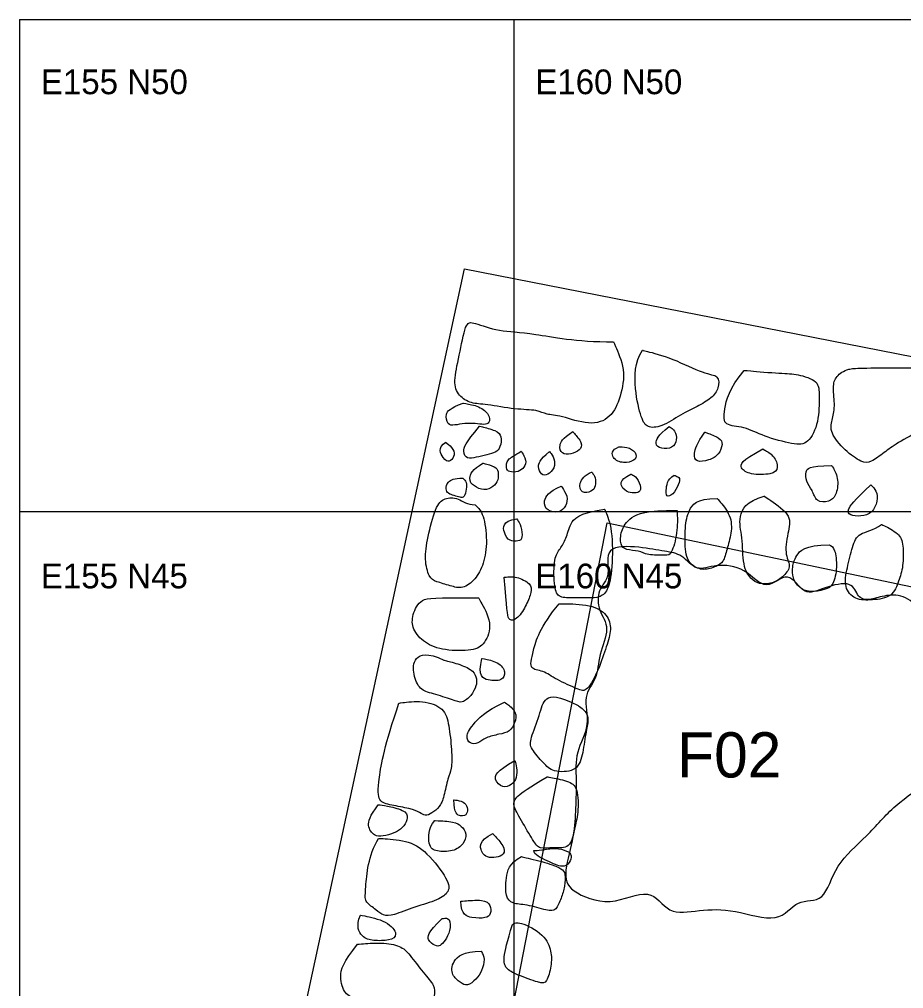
# Model space of a CAD drawing. Extents: x 132.5 to 190, y 19.6 to 50.
# Drawn here: x 155 to 163.94, y 40.17 to 49.98 of the extents above; entities that cross this region are included whole.
import ezdxf

# ---------------------------------------------------------------- set-up
doc = ezdxf.new("R2010")
doc.units = 0
for name, color, linetype in [('Building Outline', 7, 'Continuous'), ('Feature Numbers', 7, 'Continuous'), ('Features', 7, 'Continuous'), ('Quadrat IDs', 7, 'Continuous'), ('Quadrat Outlines', 7, 'Continuous'), ('Stone Foundation', 7, 'Continuous')]:
    doc.layers.add(name, color=color, linetype=linetype)

msp = doc.modelspace()

# ---------------------------------------------------------------- linework, layer by layer
at = {"layer": 'Building Outline'}
for points in [[(183.6069, 24.6651), (155.6339, 29.529), (159.4996, 47.4555), (186.2619, 42.2093)], [(180.6864, 27.5962), (158.3314, 31.4512), (160.9439, 44.8855), (183.6069, 40.1278)]]:
    msp.add_lwpolyline(points, close=True, dxfattribs=at)
at = {"layer": 'Features'}
msp.add_open_spline([(164.4406, 43.6437), (164.846, 44.0104), (164.1761, 44.0447), (164.1227, 43.9987), (163.9387, 44.1676), (163.7362, 44.151), (163.593, 44.0994), (163.4711, 44.1198), (163.4314, 44.3046), (163.1324, 44.2347), (162.9325, 44.1302), (162.7773, 44.4307), (162.551, 44.171), (162.3427, 44.4373), (162.0347, 44.4747), (161.8424, 44.3824), (161.7031, 44.5741), (161.5359, 44.5935), (161.284, 44.6437), (160.8979, 44.6604), (160.9914, 44.3386), (160.8392, 44.2124), (160.8505, 43.9938), (160.9794, 43.8287), (160.8538, 43.5473), (160.8465, 43.299), (160.6877, 43.1424), (160.7834, 42.8414), (160.6123, 42.5647), (160.6355, 42.2863), (160.6222, 41.9951), (160.6147, 41.7321), (160.4997, 41.3369), (160.5458, 41.162), (160.9758, 40.9885), (161.3932, 41.2192), (161.5507, 40.9093), (161.8706, 40.9701), (162.2192, 40.9833), (162.694, 40.8174), (162.8555, 41.0973), (163.1446, 41.025), (163.2397, 41.4345), (163.5768, 41.7096), (163.8415, 42.037), (164.2296, 42.2751), (164.2006, 42.5425), (164.1585, 42.7805), (164.5195, 42.8861), (164.3064, 43.2312), (164.5837, 43.3671)], degree=3, dxfattribs=at)
at = {"layer": 'Quadrat Outlines'}
for p, q in [((154.9991, 49.98), (189.9991, 49.98)), ((154.9991, 49.98), (154.9991, 19.98)), ((159.9991, 49.98), (159.9991, 19.98)), ((189.9991, 44.9985), (154.9991, 44.9985))]:
    msp.add_line(p, q, dxfattribs=at)
at = {"layer": 'Stone Foundation'}
for points in [[(161.0065, 46.7171), (160.6233, 46.7171), (160.155, 46.8182), (159.8464, 46.8182), (159.5803, 46.9193), (159.5111, 46.9193), (159.4472, 46.5681), (159.3834, 46.3073), (159.4366, 46.169), (159.5696, 46.0892), (159.7082, 46.0892), (160.022, 46.0306), (160.2455, 46.0306), (160.3253, 45.9774), (160.4639, 45.9774), (160.767, 45.8656), (160.9852, 45.9401), (161.081, 46.1583), (161.1342, 46.4351), (161.0065, 46.7171), (161.0065, 46.7171), (161.0065, 46.7171)], [(161.3013, 46.6328), (161.2183, 46.5112), (161.2183, 46.2237), (161.2902, 45.9252), (161.3455, 45.8478), (161.4841, 45.8478), (161.6938, 45.986), (161.8541, 46.0634), (162.0034, 46.1463), (162.0752, 46.2458), (162.0752, 46.3844), (161.9367, 46.3844), (161.5998, 46.5554), (161.3013, 46.6328), (161.3013, 46.6328), (161.3013, 46.6328)], [(162.3295, 46.4283), (162.1747, 46.2458), (162.1195, 46.0026), (162.1195, 45.864), (162.3295, 45.864), (162.5175, 45.7593), (162.8381, 45.6764), (162.9767, 45.6764), (163.0869, 45.9031), (163.0869, 46.185), (163.0869, 46.3236), (162.8603, 46.3951), (162.7217, 46.3951), (162.3295, 46.4283), (162.3295, 46.4283), (162.3295, 46.4283)], [(164.0161, 46.4535), (163.5115, 46.4535), (163.3729, 46.4535), (163.2525, 46.3694), (163.2215, 46.2675), (163.2525, 46.0573), (163.2149, 45.9223), (163.1905, 45.805), (163.3455, 45.6146), (163.5247, 45.4907), (163.6022, 45.4907), (163.7527, 45.6013), (163.8567, 45.6854), (164.1533, 45.8426), (164.3658, 45.94), (164.4676, 45.971), (164.4898, 46.1458), (164.4898, 46.3494), (164.4477, 46.4048), (164.264, 46.4291), (164.1254, 46.4291), (164.0161, 46.4535), (164.0161, 46.4535), (164.0161, 46.4535)], [(159.4873, 46.0965), (159.3493, 46.046), (159.3039, 45.9905), (159.3275, 45.8727), (159.3948, 45.8727), (159.5058, 45.8929), (159.6084, 45.8929), (159.701, 45.8761), (159.7565, 45.8929), (159.7565, 45.9787), (159.6538, 46.0696), (159.4873, 46.0965), (159.4873, 46.0965), (159.4873, 46.0965)], [(159.6522, 45.8643), (159.5058, 45.6894), (159.4772, 45.6019), (159.5243, 45.5295), (159.6135, 45.548), (159.7312, 45.575), (159.817, 45.5985), (159.8641, 45.6456), (159.881, 45.7651), (159.8271, 45.8206), (159.6522, 45.8643), (159.6522, 45.8643), (159.6522, 45.8643)], [(160.5943, 45.8088), (160.4883, 45.7381), (160.4546, 45.6692), (160.4765, 45.5783), (160.5791, 45.5783), (160.6683, 45.6204), (160.7019, 45.6894), (160.5943, 45.8088), (160.5943, 45.8088), (160.5943, 45.8088)], [(161.5699, 45.8603), (161.4527, 45.7692), (161.4162, 45.6768), (161.4865, 45.6351), (161.6076, 45.6351), (161.6532, 45.7262), (161.631, 45.8226), (161.5699, 45.8603), (161.5699, 45.8603), (161.5699, 45.8603)], [(161.9318, 45.8044), (161.8485, 45.6885), (161.8133, 45.5752), (161.8368, 45.4958), (161.9748, 45.5166), (162.0764, 45.5739), (162.1154, 45.6859), (162.0881, 45.7445), (161.9318, 45.8044), (161.9318, 45.8044), (161.9318, 45.8044)], [(159.3107, 45.7011), (159.2232, 45.6473), (159.2921, 45.5194), (159.3477, 45.4976), (159.3981, 45.5531), (159.3981, 45.6305), (159.3107, 45.7011), (159.3107, 45.7011), (159.3107, 45.7011)], [(160.0744, 45.6103), (160.0071, 45.5682), (159.923, 45.5279), (159.923, 45.4353), (159.9432, 45.3983), (160.0492, 45.3983), (160.1081, 45.4471), (160.1299, 45.5178), (160.0744, 45.6103), (160.0744, 45.6103), (160.0744, 45.6103)], [(160.3587, 45.6086), (160.2578, 45.5211), (160.2393, 45.4538), (160.2729, 45.3663), (160.3436, 45.3663), (160.4143, 45.4387), (160.4143, 45.5379), (160.3587, 45.6086), (160.3587, 45.6086), (160.3587, 45.6086)], [(161.0603, 45.654), (160.9863, 45.6271), (160.9863, 45.5312), (161.1091, 45.4841), (161.2251, 45.5127), (161.2521, 45.5766), (161.173, 45.654), (161.0603, 45.654), (161.0603, 45.654), (161.0603, 45.654)], [(162.5178, 45.6338), (162.2873, 45.514), (162.2873, 45.4346), (162.3797, 45.3721), (162.6193, 45.3721), (162.6805, 45.4372), (162.6362, 45.5674), (162.5178, 45.6338), (162.5178, 45.6338), (162.5178, 45.6338)], [(159.6858, 45.4892), (159.5815, 45.4286), (159.531, 45.3243), (159.5933, 45.2553), (159.6976, 45.2082), (159.7952, 45.2486), (159.8439, 45.3142), (159.8439, 45.4118), (159.817, 45.4555), (159.6858, 45.4892), (159.6858, 45.4892), (159.6858, 45.4892)], [(163.2092, 45.4645), (162.98, 45.4645), (162.9487, 45.402), (162.9487, 45.3057), (163.0217, 45.2171), (163.0529, 45.0947), (163.1915, 45.0947), (163.2586, 45.1546), (163.2899, 45.3213), (163.2222, 45.4619), (163.2092, 45.4645), (163.2092, 45.4645), (163.2092, 45.4645)], [(159.4839, 45.3394), (159.3965, 45.3394), (159.3241, 45.3007), (159.3073, 45.2267), (159.3342, 45.1796), (159.3948, 45.1628), (159.4587, 45.1409), (159.4991, 45.1409), (159.5226, 45.2301), (159.5226, 45.2974), (159.4839, 45.3394), (159.4839, 45.3394), (159.4839, 45.3394)], [(160.7861, 45.4), (160.7137, 45.3697), (160.6498, 45.2839), (160.6801, 45.1762), (160.7911, 45.1998), (160.8281, 45.2536), (160.8281, 45.3462), (160.7861, 45.4), (160.7861, 45.4), (160.7861, 45.4)], [(161.1831, 45.3781), (161.0535, 45.3142), (161.1023, 45.22), (161.1747, 45.1863), (161.2605, 45.1863), (161.2924, 45.2301), (161.2453, 45.3512), (161.1831, 45.3781), (161.1831, 45.3781), (161.1831, 45.3781)], [(161.6193, 45.3669), (161.5503, 45.3265), (161.5347, 45.1924), (161.5477, 45.139), (161.6271, 45.1872), (161.6779, 45.307), (161.6779, 45.346), (161.6193, 45.3669), (161.6193, 45.3669), (161.6193, 45.3669)], [(160.4782, 45.257), (160.347, 45.2032), (160.2898, 45.0989), (160.3301, 45.003), (160.4614, 44.9845), (160.5287, 45.0518), (160.5488, 45.1561), (160.4782, 45.257), (160.4782, 45.257), (160.4782, 45.257)], [(163.6078, 45.2714), (163.434, 45.1042), (163.365, 45.0116), (163.3893, 44.9604), (163.5112, 44.9482), (163.6248, 44.9832), (163.6825, 45.1074), (163.6695, 45.213), (163.6078, 45.2714), (163.6078, 45.2714), (163.6078, 45.2714)], [(159.6079, 45.0688), (159.5276, 45.0688), (159.4353, 45.1437), (159.2968, 45.1437), (159.2053, 45.0554), (159.1251, 44.7291), (159.093, 44.5111), (159.1411, 44.3265), (159.208, 44.2918), (159.3591, 44.249), (159.4808, 44.2115), (159.6105, 44.3105), (159.6988, 44.4656), (159.7336, 44.701), (159.6961, 44.9832), (159.6079, 45.0688), (159.6079, 45.0688), (159.6079, 45.0688)], [(162.0545, 45.1325), (161.8426, 45.1325), (161.7618, 45.0046), (161.7282, 44.8566), (161.7282, 44.5605), (161.7921, 44.4495), (161.9199, 44.399), (162.0512, 44.4461), (162.1185, 44.4831), (162.1521, 44.6143), (162.2026, 44.7792), (162.2026, 44.9609), (162.0545, 45.1325), (162.0545, 45.1325), (162.0545, 45.1325)], [(162.5323, 45.1561), (162.3473, 45.1056), (162.2598, 44.9374), (162.3136, 44.7557), (162.3136, 44.4394), (162.3944, 44.3149), (162.4751, 44.2644), (162.6137, 44.2644), (162.7376, 44.3485), (162.8082, 44.4528), (162.7308, 44.5672), (162.7779, 44.8196), (162.8116, 44.9676), (162.5323, 45.1561), (162.5323, 45.1561), (162.5323, 45.1561)], [(160.9173, 45.0248), (160.6447, 44.9811), (160.564, 44.8734), (160.5303, 44.7254), (160.4664, 44.6177), (160.4025, 44.5437), (160.4025, 44.2442), (160.4429, 44.1265), (160.5814, 44.1265), (160.7692, 44.1265), (160.8601, 44.1265), (160.9509, 44.187), (160.998, 44.4125), (160.998, 44.833), (160.9173, 45.0248), (160.9173, 45.0248), (160.9173, 45.0248)], [(160.0292, 44.927), (159.8767, 44.9016), (159.9008, 44.7719), (159.9529, 44.6984), (160.0506, 44.6984), (160.0907, 44.7264), (160.076, 44.8548), (160.0292, 44.927), (160.0292, 44.927), (160.0292, 44.927)], [(161.6508, 45.0114), (161.3345, 45.0114), (161.1663, 44.9474), (161.0754, 44.7994), (161.0754, 44.6608), (161.1292, 44.6076), (161.2678, 44.6076), (161.3412, 44.5571), (161.5465, 44.5571), (161.5902, 44.5571), (161.6575, 44.7826), (161.6508, 45.0114), (161.6508, 45.0114), (161.6508, 45.0114)], [(163.7182, 44.8703), (163.6354, 44.8069), (163.4746, 44.7891), (163.4275, 44.6526), (163.3674, 44.4269), (163.3349, 44.2304), (163.4454, 44.1021), (163.6224, 44.1021), (163.8319, 44.1297), (163.892, 44.3018), (163.9391, 44.435), (163.9391, 44.6738), (163.9018, 44.7777), (163.7182, 44.8703), (163.7182, 44.8703), (163.7182, 44.8703)], [(163.1904, 44.6624), (162.937, 44.6624), (162.8428, 44.5422), (162.8152, 44.4431), (162.8152, 44.3246), (162.8802, 44.2304), (162.9857, 44.1768), (163.153, 44.2109), (163.2326, 44.2482), (163.2716, 44.4383), (163.2489, 44.6299), (163.1904, 44.6624), (163.1904, 44.6624), (163.1904, 44.6624)], [(159.8999, 44.3342), (159.9305, 44.016), (159.9305, 43.8774), (160.0427, 43.912), (160.1304, 44.0588), (160.1793, 44.1893), (160.1793, 44.2669), (160.0223, 44.3505), (159.8999, 44.3342), (159.8999, 44.3342), (159.8999, 44.3342)], [(159.641, 44.1285), (159.1943, 44.1285), (159.0557, 44.1285), (158.9682, 43.9509), (158.9682, 43.8123), (159.092, 43.6656), (159.2912, 43.5902), (159.598, 43.5902), (159.7056, 43.6548), (159.7918, 43.8648), (159.641, 44.1285), (159.641, 44.1285), (159.641, 44.1285)], [(160.4588, 44.0671), (160.261, 43.8335), (160.184, 43.5532), (160.1538, 43.3965), (160.2924, 43.3965), (160.4231, 43.3003), (160.6567, 43.1986), (160.7364, 43.1684), (160.8601, 43.402), (160.937, 43.6438), (160.992, 43.8087), (160.9508, 43.9599), (160.7886, 44.0643), (160.4588, 44.0671), (160.4588, 44.0671), (160.4588, 44.0671)], [(159.29, 43.4979), (159.1248, 43.5774), (158.98, 43.5305), (158.98, 43.349), (159.0453, 43.1919), (159.1697, 43.1613), (159.394, 43.092), (159.4756, 43.0553), (159.5695, 43.1348), (159.6245, 43.2429), (159.6245, 43.3041), (159.6, 43.3877), (159.4573, 43.4551), (159.29, 43.4979), (159.29, 43.4979), (159.29, 43.4979)], [(159.6755, 43.5142), (159.6327, 43.3306), (159.7449, 43.2858), (159.8834, 43.2858), (159.9244, 43.3735), (159.8469, 43.4816), (159.6755, 43.5142), (159.6755, 43.5142), (159.6755, 43.5142)], [(158.8374, 43.0612), (158.6917, 42.638), (158.623, 42.2423), (158.623, 42.0609), (158.7522, 42.0306), (158.9556, 41.9949), (159.0545, 41.9564), (159.0985, 41.9152), (159.1699, 41.9454), (159.2496, 42.0087), (159.2936, 42.1076), (159.3321, 42.3165), (159.3733, 42.3797), (159.3733, 42.583), (159.3431, 42.8469), (159.2991, 43.0145), (159.0792, 43.0942), (158.8374, 43.0612), (158.8374, 43.0612), (158.8374, 43.0612)], [(159.906, 43.0716), (159.7082, 42.9818), (159.5633, 42.8228), (159.5103, 42.7228), (159.5531, 42.6473), (159.6347, 42.6473), (159.7122, 42.7167), (159.853, 42.7473), (159.9631, 42.7697), (160.01, 42.8615), (160.0365, 42.9737), (159.906, 43.0716), (159.906, 43.0716), (159.906, 43.0716)], [(160.6512, 43.0365), (160.4451, 43.1382), (160.3065, 43.1382), (160.2637, 42.9458), (160.162, 42.6902), (160.162, 42.605), (160.3077, 42.4484), (160.3819, 42.3632), (160.632, 42.3632), (160.6952, 42.5253), (160.7254, 42.7644), (160.7584, 42.9018), (160.7309, 42.9788), (160.6512, 43.0365), (160.6512, 43.0365), (160.6512, 43.0365)], [(160.008, 42.4821), (159.8183, 42.374), (159.7938, 42.2802), (159.8856, 42.2006), (159.9815, 42.2312), (160.0304, 42.3047), (160.0304, 42.4148), (160.008, 42.4821), (160.008, 42.4821), (160.008, 42.4821)], [(160.3379, 42.3165), (160.1483, 42.2038), (160.0164, 42.1131), (159.9834, 42.0361), (160.0686, 41.885), (160.2033, 41.6541), (160.2555, 41.5799), (160.3956, 41.6074), (160.5715, 41.5799), (160.6127, 41.7943), (160.6512, 41.9372), (160.6512, 42.2148), (160.5523, 42.2752), (160.3379, 42.3165), (160.3379, 42.3165), (160.3379, 42.3165)], [(159.3925, 42.0829), (159.3925, 41.9443), (159.4695, 41.907), (159.5327, 41.9372), (159.5327, 42.0059), (159.497, 42.0691), (159.3925, 42.0829), (159.3925, 42.0829), (159.3925, 42.0829)], [(158.6285, 42.0334), (158.5406, 41.918), (158.5104, 41.8163), (158.5873, 41.7118), (158.6725, 41.7118), (158.7934, 41.7448), (158.8759, 41.797), (158.9253, 41.8822), (158.9253, 41.9647), (158.7467, 42.0196), (158.6285, 42.0334), (158.6285, 42.0334), (158.6285, 42.0334)], [(159.2002, 41.874), (159.1315, 41.7998), (159.1315, 41.6047), (159.2084, 41.5579), (159.3898, 41.5579), (159.4942, 41.6322), (159.5272, 41.7393), (159.4695, 41.8218), (159.4008, 41.863), (159.2002, 41.874), (159.2002, 41.874), (159.2002, 41.874)], [(158.6313, 41.6926), (158.5268, 41.5222), (158.4939, 41.121), (158.4939, 41.0495), (158.612, 40.9671), (158.678, 40.9094), (158.7714, 40.9094), (158.994, 41.0001), (159.2414, 41.0688), (159.3486, 41.1512), (159.3486, 41.2611), (159.115, 41.5662), (158.9171, 41.6789), (158.6313, 41.6926), (158.6313, 41.6926), (158.6313, 41.6926)], [(159.7855, 41.7421), (159.6399, 41.6679), (159.6729, 41.5415), (159.7278, 41.4975), (159.8213, 41.4975), (159.9065, 41.5277), (159.9065, 41.6102), (159.7855, 41.7421), (159.7855, 41.7421), (159.7855, 41.7421)], [(160.2005, 41.5689), (160.2005, 41.5305), (160.3462, 41.459), (160.5001, 41.3903), (160.5633, 41.4425), (160.5908, 41.525), (160.544, 41.5662), (160.4231, 41.6019), (160.2665, 41.5717), (160.2005, 41.5689), (160.2005, 41.5689), (160.2005, 41.5689)], [(160.0768, 41.5085), (159.9504, 41.4398), (159.9147, 41.2859), (159.9147, 41.099), (159.9807, 41.0275), (160.1192, 41.0275), (160.3462, 40.9588), (160.4286, 40.9588), (160.4781, 41.0908), (160.5193, 41.2062), (160.5193, 41.3448), (160.4918, 41.3821), (160.3654, 41.4398), (160.0768, 41.5085), (160.0768, 41.5085), (160.0768, 41.5085)], [(159.464, 41.0578), (159.464, 40.9192), (159.5822, 40.8846), (159.7207, 40.8846), (159.769, 40.9231), (159.769, 41.022), (159.6976, 41.077), (159.464, 41.0578), (159.464, 41.0578), (159.464, 41.0578)], [(158.4471, 40.9176), (158.4004, 40.8022), (158.4636, 40.684), (158.5736, 40.6565), (158.7467, 40.6565), (158.8374, 40.7115), (158.7275, 40.8599), (158.4471, 40.9176), (158.4471, 40.9176), (158.4471, 40.9176)], [(159.2744, 40.8819), (159.1232, 40.7335), (159.1232, 40.662), (159.2084, 40.6016), (159.2524, 40.6016), (159.3018, 40.6565), (159.3596, 40.7555), (159.3596, 40.894), (159.2744, 40.8819), (159.2744, 40.8819), (159.2744, 40.8819)], [(159.9862, 40.8214), (159.9312, 40.6483), (159.8872, 40.4642), (159.9147, 40.3762), (160.0191, 40.3158), (160.272, 40.2251), (160.3324, 40.2251), (160.3819, 40.4092), (160.3819, 40.5478), (160.3187, 40.7197), (160.0411, 40.8626), (159.9862, 40.8214), (159.9862, 40.8214), (159.9862, 40.8214)], [(158.4189, 40.6223), (158.2721, 40.4448), (158.2262, 40.2827), (158.2904, 40.1144), (158.3975, 40.0655), (158.5361, 40.0655), (158.8319, 39.9798), (159.046, 39.9339), (159.1439, 39.9737), (159.2021, 40.1022), (159.2021, 40.2032), (159.0889, 40.3255), (158.939, 40.5274), (158.8594, 40.607), (158.6667, 40.6437), (158.4189, 40.6223), (158.4189, 40.6223), (158.4189, 40.6223)], [(159.6701, 40.5521), (159.486, 40.5521), (159.3678, 40.4449), (159.3678, 40.3063), (159.4612, 40.2306), (159.5245, 40.1921), (159.6234, 40.269), (159.6756, 40.3487), (159.7113, 40.4779), (159.6701, 40.5521), (159.6701, 40.5521), (159.6701, 40.5521)]]:
    msp.add_open_spline(points, degree=3, dxfattribs=at)

# ---------------------------------------------------------------- texts
at = {"layer": 'Feature Numbers'}
msp.add_text('F02', height=0.4572, dxfattribs=at).set_placement((161.6509, 42.3093))
at = {"layer": 'Quadrat IDs'}
for s, p in [('E155 N50', (155.2159, 49.223)), ('E160 N50', (160.2159, 49.223)), ('E155 N45', (155.2159, 44.223)), ('E160 N45', (160.2159, 44.223))]:
    msp.add_text(s, height=0.25, dxfattribs=at).set_placement(p)

doc.saveas('drawing.dxf')
